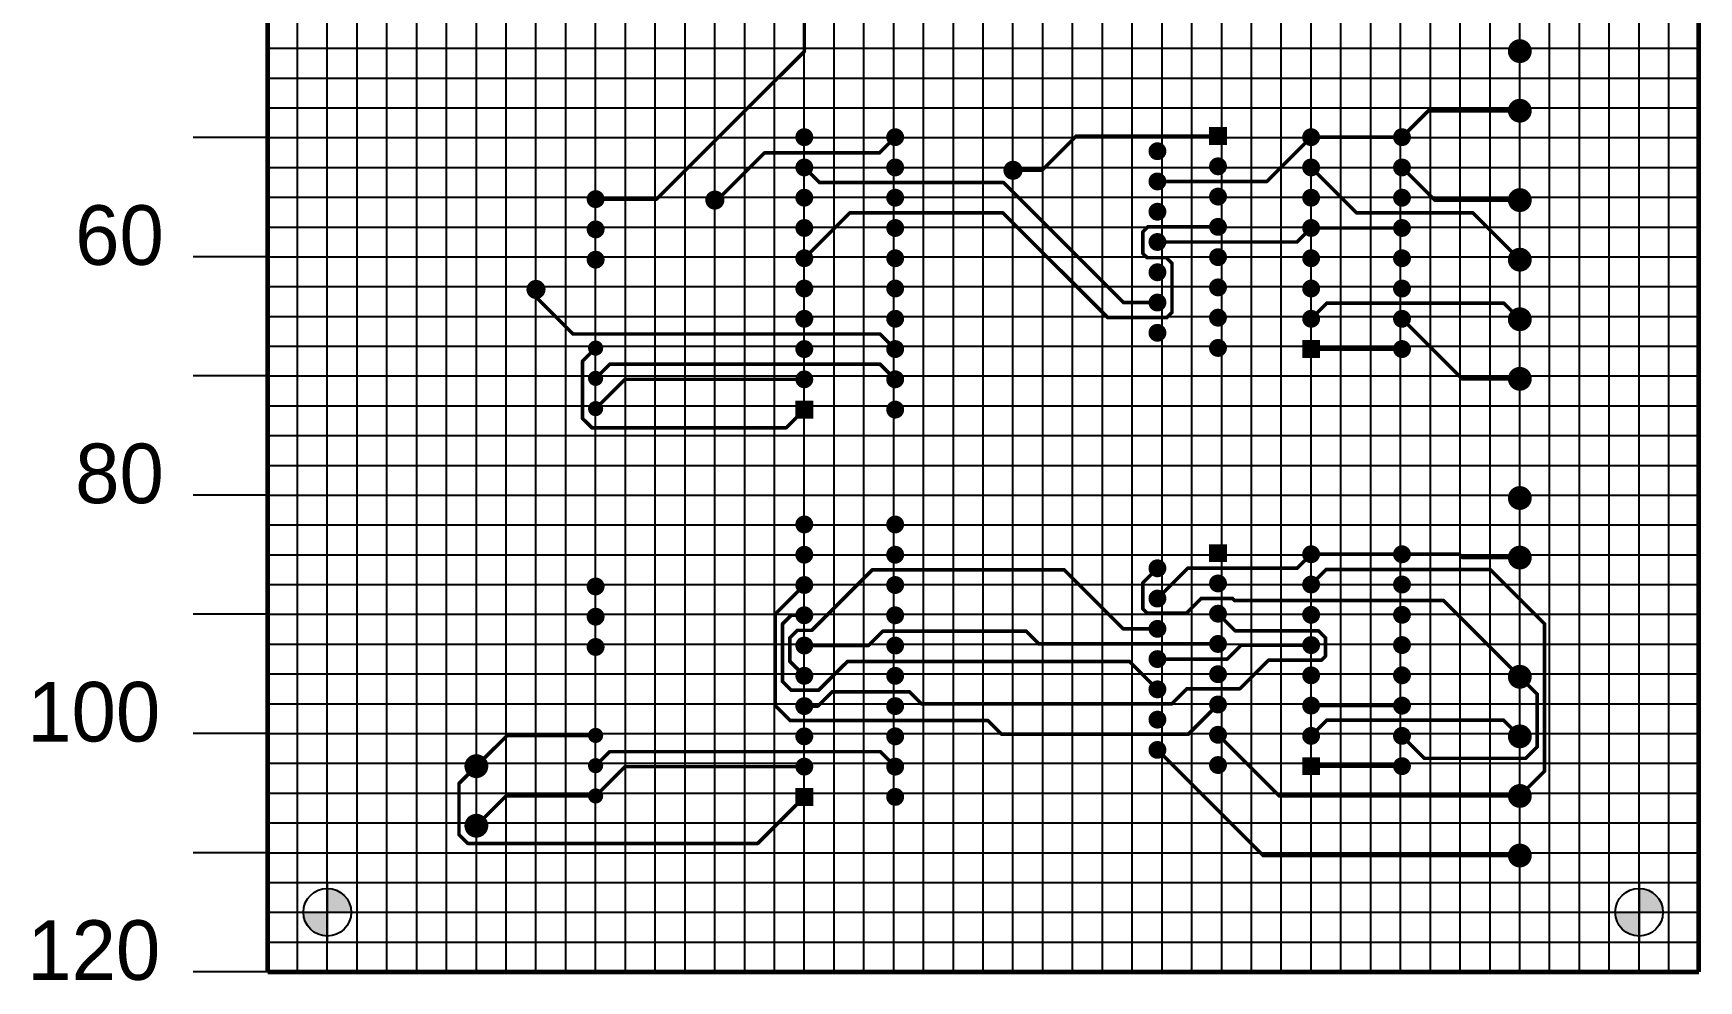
# Model space of a CAD drawing. Header units: millimetres. Extents: x -576 to 507, y -350 to 602.
# Drawn here: x -573.5 to -433.8, y 7.3 to 86.8 of the extents above; entities that cross this region are included whole.
import ezdxf

# ---------------------------------------------------------------- set-up
doc = ezdxf.new("R2010")
doc.units = ezdxf.units.MM

msp = doc.modelspace()

# ---------------------------------------------------------------- hatches: boundary and pattern name
h = msp.add_hatch(color=256)
h.dxf.hatch_style = 1
h.paths.add_polyline_path([(-548.849, 15.009), (-548.849, 13.009), (-546.849, 13.009, 0.4142136)])
h.paths.add_polyline_path([(-548.849, 13.009), (-550.849, 13.009, 0.4142136), (-548.849, 11.009)])
h = msp.add_hatch(color=256)
h.dxf.hatch_style = 1
h.paths.add_polyline_path([(-438.849, 15.009), (-438.849, 13.009), (-436.849, 13.009, 0.4142136)])
h.paths.add_polyline_path([(-438.849, 13.009), (-440.849, 13.009, 0.4142136), (-438.849, 11.009)])

# ---------------------------------------------------------------- linework, layer by layer
at = {"lineweight": 60}
for p, q in [((-553.849, 8.009), (-553.849, 128.009)), ((-433.849, 8.009), (-433.849, 128.009)), ((-553.849, 8.009), (-433.849, 8.009))]:
    msp.add_line(p, q, dxfattribs=at)
for p, q in [((-551.349, 8.009), (-551.349, 128.009)), ((-548.849, 8.009), (-548.849, 128.009)), ((-546.349, 8.009), (-546.349, 128.009)), ((-546.349, 8.009), (-546.349, 128.009)), ((-546.349, 8.009), (-546.349, 128.009)), ((-546.349, 8.009), (-546.349, 128.009)), ((-543.849, 8.009), (-543.849, 128.009)), ((-541.349, 8.009), (-541.349, 128.009)), ((-541.349, 8.009), (-541.349, 128.009)), ((-541.349, 8.009), (-541.349, 128.009)), ((-541.349, 8.009), (-541.349, 128.009)), ((-538.849, 8.009), (-538.849, 128.009)), ((-536.349, 8.009), (-536.349, 128.009)), ((-536.349, 8.009), (-536.349, 128.009)), ((-536.349, 8.009), (-536.349, 128.009)), ((-536.349, 8.009), (-536.349, 128.009)), ((-533.849, 8.009), (-533.849, 128.009)), ((-531.349, 8.009), (-531.349, 128.009)), ((-531.349, 8.009), (-531.349, 128.009)), ((-531.349, 8.009), (-531.349, 128.009)), ((-531.349, 8.009), (-531.349, 128.009)), ((-528.849, 8.009), (-528.849, 128.009)), ((-526.349, 8.009), (-526.349, 128.009)), ((-526.349, 8.009), (-526.349, 128.009)), ((-526.349, 8.009), (-526.349, 128.009)), ((-526.349, 8.009), (-526.349, 128.009)), ((-523.849, 8.009), (-523.849, 128.009)), ((-521.349, 8.009), (-521.349, 128.009)), ((-521.349, 8.009), (-521.349, 128.009)), ((-521.349, 8.009), (-521.349, 128.009)), ((-521.349, 8.009), (-521.349, 128.009)), ((-518.849, 8.009), (-518.849, 128.009)), ((-518.849, 8.009), (-518.849, 128.009)), ((-516.349, 8.009), (-516.349, 128.009)), ((-516.349, 8.009), (-516.349, 128.009)), ((-516.349, 8.009), (-516.349, 128.009)), ((-516.349, 8.009), (-516.349, 128.009)), ((-516.349, 8.009), (-516.349, 128.009)), ((-516.349, 8.009), (-516.349, 128.009)), ((-516.349, 8.009), (-516.349, 128.009)), ((-516.349, 8.009), (-516.349, 128.009)), ((-513.849, 8.009), (-513.849, 128.009)), ((-511.349, 8.009), (-511.349, 128.009)), ((-511.349, 8.009), (-511.349, 128.009)), ((-511.349, 8.009), (-511.349, 128.009)), ((-511.349, 8.009), (-511.349, 128.009)), ((-508.849, 8.009), (-508.849, 128.009)), ((-506.349, 8.009), (-506.349, 128.009)), ((-506.349, 8.009), (-506.349, 128.009)), ((-506.349, 8.009), (-506.349, 128.009)), ((-506.349, 8.009), (-506.349, 128.009)), ((-503.849, 8.009), (-503.849, 128.009)), ((-501.349, 8.009), (-501.349, 128.009)), ((-501.349, 8.009), (-501.349, 128.009)), ((-501.349, 8.009), (-501.349, 128.009)), ((-501.349, 8.009), (-501.349, 128.009)), ((-498.849, 8.009), (-498.849, 128.009)), ((-496.349, 8.009), (-496.349, 128.009)), ((-496.349, 8.009), (-496.349, 128.009)), ((-496.349, 8.009), (-496.349, 128.009)), ((-496.349, 8.009), (-496.349, 128.009)), ((-493.849, 8.009), (-493.849, 128.009)), ((-493.849, 8.009), (-493.849, 128.009)), ((-491.349, 8.009), (-491.349, 128.009)), ((-491.349, 8.009), (-491.349, 128.009)), ((-491.349, 8.009), (-491.349, 128.009)), ((-491.349, 8.009), (-491.349, 128.009)), ((-491.349, 8.009), (-491.349, 128.009)), ((-491.349, 8.009), (-491.349, 128.009)), ((-491.349, 8.009), (-491.349, 128.009)), ((-491.349, 8.009), (-491.349, 128.009)), ((-488.849, 8.009), (-488.849, 128.009)), ((-486.349, 8.009), (-486.349, 128.009)), ((-486.349, 8.009), (-486.349, 128.009)), ((-486.349, 8.009), (-486.349, 128.009)), ((-486.349, 8.009), (-486.349, 128.009)), ((-483.849, 8.009), (-483.849, 128.009)), ((-481.349, 8.009), (-481.349, 128.009)), ((-481.349, 8.009), (-481.349, 128.009)), ((-481.349, 8.009), (-481.349, 128.009)), ((-481.349, 8.009), (-481.349, 128.009)), ((-478.849, 8.009), (-478.849, 128.009)), ((-476.349, 8.009), (-476.349, 128.009)), ((-476.349, 8.009), (-476.349, 128.009)), ((-476.349, 8.009), (-476.349, 128.009)), ((-476.349, 8.009), (-476.349, 128.009)), ((-473.849, 8.009), (-473.849, 128.009)), ((-471.349, 8.009), (-471.349, 128.009)), ((-471.349, 8.009), (-471.349, 128.009)), ((-471.349, 8.009), (-471.349, 128.009)), ((-471.349, 8.009), (-471.349, 128.009)), ((-468.849, 8.009), (-468.849, 128.009)), ((-468.849, 8.009), (-468.849, 128.009)), ((-466.349, 8.009), (-466.349, 128.009)), ((-466.349, 8.009), (-466.349, 128.009)), ((-466.349, 8.009), (-466.349, 128.009)), ((-466.349, 8.009), (-466.349, 128.009)), ((-466.349, 8.009), (-466.349, 128.009)), ((-466.349, 8.009), (-466.349, 128.009)), ((-466.349, 8.009), (-466.349, 128.009)), ((-466.349, 8.009), (-466.349, 128.009)), ((-463.849, 8.009), (-463.849, 128.009)), ((-461.349, 8.009), (-461.349, 128.009)), ((-461.349, 8.009), (-461.349, 128.009)), ((-461.349, 8.009), (-461.349, 128.009)), ((-461.349, 8.009), (-461.349, 128.009)), ((-458.849, 8.009), (-458.849, 128.009)), ((-456.349, 8.009), (-456.349, 128.009)), ((-456.349, 8.009), (-456.349, 128.009)), ((-456.349, 8.009), (-456.349, 128.009)), ((-456.349, 8.009), (-456.349, 128.009)), ((-453.849, 8.009), (-453.849, 128.009)), ((-451.349, 8.009), (-451.349, 128.009)), ((-451.349, 8.009), (-451.349, 128.009)), ((-451.349, 8.009), (-451.349, 128.009)), ((-451.349, 8.009), (-451.349, 128.009)), ((-448.849, 8.009), (-448.849, 128.009)), ((-446.349, 8.009), (-446.349, 128.009)), ((-446.349, 8.009), (-446.349, 128.009)), ((-446.349, 8.009), (-446.349, 128.009)), ((-446.349, 8.009), (-446.349, 128.009)), ((-443.849, 8.009), (-443.849, 128.009)), ((-443.849, 8.009), (-443.849, 128.009)), ((-441.349, 8.009), (-441.349, 128.009)), ((-441.349, 8.009), (-441.349, 128.009)), ((-441.349, 8.009), (-441.349, 128.009)), ((-441.349, 8.009), (-441.349, 128.009)), ((-441.349, 8.009), (-441.349, 128.009)), ((-441.349, 8.009), (-441.349, 128.009)), ((-441.349, 8.009), (-441.349, 128.009)), ((-441.349, 8.009), (-441.349, 128.009)), ((-438.849, 8.009), (-438.849, 128.009)), ((-436.349, 8.009), (-436.349, 128.009)), ((-436.349, 8.009), (-436.349, 128.009)), ((-436.349, 8.009), (-436.349, 128.009)), ((-436.349, 8.009), (-436.349, 128.009)), ((-553.849, 85.509), (-433.849, 85.509)), ((-553.849, 83.009), (-433.849, 83.009)), ((-553.849, 80.509), (-433.849, 80.509)), ((-553.849, 78.009), (-560.099, 78.009)), ((-553.849, 78.009), (-433.849, 78.009)), ((-548.849, 78.009), (-433.849, 78.009)), ((-553.849, 75.509), (-433.849, 75.509)), ((-553.849, 73.009), (-433.849, 73.009)), ((-553.849, 70.509), (-433.849, 70.509)), ((-553.849, 68.009), (-560.099, 68.009)), ((-553.849, 68.009), (-433.849, 68.009)), ((-553.849, 65.509), (-433.849, 65.509)), ((-553.849, 63.009), (-433.849, 63.009)), ((-548.849, 63.009), (-433.849, 63.009)), ((-553.849, 60.509), (-433.849, 60.509)), ((-553.849, 58.009), (-560.099, 58.009)), ((-553.849, 58.009), (-433.849, 58.009)), ((-553.849, 55.509), (-433.849, 55.509)), ((-553.849, 53.009), (-433.849, 53.009)), ((-553.849, 50.509), (-433.849, 50.509)), ((-553.849, 48.009), (-560.099, 48.009)), ((-553.849, 48.009), (-433.849, 48.009)), ((-548.849, 48.009), (-433.849, 48.009)), ((-553.849, 45.509), (-433.849, 45.509)), ((-553.849, 43.009), (-433.849, 43.009)), ((-553.849, 40.509), (-433.849, 40.509)), ((-553.849, 38.009), (-560.099, 38.009)), ((-553.849, 38.009), (-433.849, 38.009)), ((-553.849, 35.509), (-433.849, 35.509)), ((-553.849, 33.009), (-433.849, 33.009)), ((-548.849, 33.009), (-433.849, 33.009)), ((-553.849, 30.509), (-433.849, 30.509)), ((-553.849, 28.009), (-560.099, 28.009)), ((-553.849, 28.009), (-433.849, 28.009)), ((-553.849, 25.509), (-433.849, 25.509)), ((-553.849, 23.009), (-433.849, 23.009)), ((-553.849, 20.509), (-433.849, 20.509)), ((-553.849, 18.009), (-560.099, 18.009)), ((-553.849, 18.009), (-433.849, 18.009)), ((-548.849, 18.009), (-546.849, 18.009)), ((-553.849, 15.509), (-433.849, 15.509)), ((-548.849, 15.509), (-548.849, 10.509)), ((-548.849, 15.509), (-548.849, 10.509)), ((-438.849, 15.509), (-438.849, 10.509)), ((-438.849, 15.509), (-438.849, 10.509)), ((-543.849, 13.009), (-543.849, 15.009)), ((-553.849, 13.009), (-433.849, 13.009)), ((-551.349, 13.009), (-546.349, 13.009)), ((-441.349, 13.009), (-436.349, 13.009)), ((-553.849, 10.509), (-433.849, 10.509)), ((-553.849, 8.009), (-560.099, 8.009))]:
    msp.add_line(p, q)
at = {"const_width": 0.3}
for points in [[(-508.849, 90.189), (-508.849, 85.237)], [(-521.237, 72.849), (-508.849, 85.237)], [(-458.729, 78.049), (-456.509, 80.269)], [(-456.509, 80.269), (-448.849, 80.269)], [(-488.921, 75.269), (-486.047, 78.143)], [(-474.157, 78.143), (-486.047, 78.143)], [(-516.16, 72.769), (-512.205, 76.725)], [(-512.205, 76.725), (-502.553, 76.725)], [(-502.553, 76.725), (-501.229, 78.049)], [(-470.065, 74.333), (-466.349, 78.049)], [(-466.349, 78.049), (-458.729, 78.049)], [(-508.849, 75.509), (-507.576, 74.236)], [(-491.349, 75.269), (-488.921, 75.269)], [(-466.349, 75.509), (-462.536, 71.696)], [(-458.729, 75.509), (-455.989, 72.769)], [(-507.576, 74.236), (-492.143, 74.236)], [(-492.143, 74.236), (-482.081, 64.173)], [(-479.237, 74.333), (-470.065, 74.333)], [(-526.349, 72.849), (-521.237, 72.849)], [(-516.349, 72.769), (-516.16, 72.769)], [(-455.989, 72.769), (-448.849, 72.769)], [(-508.849, 67.889), (-505.042, 71.696)], [(-505.042, 71.696), (-492.189, 71.696)], [(-492.189, 71.696), (-483.401, 62.908)], [(-462.536, 71.696), (-452.776, 71.696)], [(-452.776, 71.696), (-448.849, 67.769)], [(-480.455, 70.121), (-480.052, 70.523)], [(-480.455, 70.121), (-480.455, 68.292)], [(-480.052, 70.523), (-474.157, 70.523)], [(-467.525, 69.253), (-466.349, 70.429)], [(-466.349, 70.429), (-458.729, 70.429)], [(-480.455, 68.292), (-480.099, 67.937)], [(-479.237, 69.253), (-467.525, 69.253)], [(-480.099, 67.937), (-478.486, 67.937)], [(-478.486, 67.937), (-478.016, 67.467)], [(-478.016, 67.467), (-478.016, 63.339)], [(-531.349, 65.269), (-531.349, 64.628)], [(-531.349, 64.628), (-528.257, 61.536)], [(-482.081, 64.173), (-479.237, 64.173)], [(-466.349, 62.809), (-465.032, 64.127)], [(-465.032, 64.127), (-450.206, 64.127)], [(-450.206, 64.127), (-448.849, 62.769)], [(-483.401, 62.908), (-478.448, 62.908)], [(-478.448, 62.908), (-478.016, 63.339)], [(-458.729, 62.809), (-453.689, 57.769)], [(-528.257, 61.536), (-502.496, 61.536)], [(-502.496, 61.536), (-501.229, 60.269)], [(-527.445, 59.254), (-526.349, 60.349)], [(-466.349, 60.269), (-458.729, 60.269)], [(-527.445, 59.254), (-527.445, 54.449)], [(-526.349, 57.809), (-525.162, 58.996)], [(-525.162, 58.996), (-502.496, 58.996)], [(-502.496, 58.996), (-501.229, 57.729)], [(-526.349, 55.269), (-523.889, 57.729)], [(-523.889, 57.729), (-508.849, 57.729)], [(-453.689, 57.769), (-448.849, 57.769)], [(-527.445, 54.449), (-526.657, 53.662)], [(-510.376, 53.662), (-508.849, 55.189)], [(-526.657, 53.662), (-510.376, 53.662)], [(-508.217, 36.669), (-503.137, 41.749)], [(-503.137, 41.749), (-487.059, 41.749)], [(-487.059, 41.749), (-482.103, 36.793)], [(-480.455, 40.656), (-479.237, 41.873)], [(-479.237, 39.333), (-476.694, 41.876)], [(-476.694, 41.876), (-467.522, 41.876)], [(-467.522, 41.876), (-466.349, 43.049)], [(-466.349, 43.049), (-458.729, 43.049)], [(-466.349, 40.509), (-465.084, 41.775)], [(-465.084, 41.775), (-451.346, 41.775)], [(-458.729, 43.049), (-453.937, 43.049)], [(-453.937, 43.049), (-453.657, 42.769)], [(-453.657, 42.769), (-448.849, 42.769)], [(-451.346, 41.775), (-446.774, 37.203)], [(-511.29, 38.028), (-508.849, 40.469)], [(-480.455, 40.656), (-480.455, 38.473)], [(-476.797, 38.117), (-475.578, 39.336)], [(-475.578, 39.336), (-472.936, 39.336)], [(-472.936, 39.336), (-472.769, 39.169)], [(-472.769, 39.169), (-455.249, 39.169)], [(-455.249, 39.169), (-448.849, 32.769)], [(-511.29, 38.028), (-511.29, 30.345)], [(-510.681, 37.193), (-509.944, 37.929)], [(-509.944, 37.929), (-508.849, 37.929)], [(-480.455, 38.473), (-480.099, 38.117)], [(-480.099, 38.117), (-476.797, 38.117)], [(-474.157, 38.063), (-472.723, 36.629)], [(-510.681, 37.193), (-510.681, 32.377)], [(-510.071, 36.034), (-509.436, 36.669)], [(-509.436, 36.669), (-508.217, 36.669)], [(-503.477, 35.389), (-502.273, 36.593)], [(-502.273, 36.593), (-490.234, 36.593)], [(-490.234, 36.593), (-489.164, 35.523)], [(-482.103, 36.793), (-479.237, 36.793)], [(-472.723, 36.629), (-465.733, 36.629)], [(-465.733, 36.629), (-465.138, 36.034)], [(-446.774, 37.203), (-446.774, 24.844)], [(-510.071, 36.034), (-510.071, 34.071)], [(-508.849, 35.389), (-503.477, 35.389)], [(-489.164, 35.523), (-474.157, 35.523)], [(-473.393, 34.253), (-472.217, 35.429)], [(-472.217, 35.429), (-466.349, 35.429)], [(-465.138, 36.034), (-465.138, 34.51)], [(-510.071, 34.071), (-508.849, 32.849)], [(-507.649, 31.64), (-505.236, 34.053)], [(-505.236, 34.053), (-481.577, 34.053)], [(-481.577, 34.053), (-479.237, 31.713)], [(-479.237, 34.253), (-473.393, 34.253)], [(-472.327, 31.767), (-469.939, 34.155)], [(-469.939, 34.155), (-465.494, 34.155)], [(-465.494, 34.155), (-465.138, 34.51)], [(-510.681, 32.377), (-509.944, 31.64)], [(-448.849, 32.769), (-447.384, 31.304)], [(-509.944, 31.64), (-507.649, 31.64)], [(-507.719, 30.309), (-506.515, 31.513)], [(-506.515, 31.513), (-500.038, 31.513)], [(-500.038, 31.513), (-499.022, 30.497)], [(-478.042, 30.497), (-476.772, 31.767)], [(-476.772, 31.767), (-472.327, 31.767)], [(-447.384, 31.304), (-447.384, 26.89)], [(-511.29, 30.345), (-510.046, 29.1)], [(-508.849, 30.309), (-507.719, 30.309)], [(-499.022, 30.497), (-478.042, 30.497)], [(-476.643, 27.957), (-474.157, 30.443)], [(-466.349, 30.349), (-458.729, 30.349)], [(-536.349, 25.269), (-533.769, 27.849)], [(-533.769, 27.849), (-526.349, 27.849)], [(-510.046, 29.1), (-493.459, 29.1)], [(-493.459, 29.1), (-492.316, 27.957)], [(-492.316, 27.957), (-476.643, 27.957)], [(-474.157, 27.903), (-469.023, 22.769)], [(-466.349, 27.809), (-465.033, 29.126)], [(-465.033, 29.126), (-450.205, 29.126)], [(-458.729, 27.809), (-456.845, 25.925)], [(-450.205, 29.126), (-448.849, 27.769)], [(-526.349, 25.309), (-525.174, 26.484)], [(-525.174, 26.484), (-502.484, 26.484)], [(-502.484, 26.484), (-501.229, 25.229)], [(-479.237, 26.633), (-470.373, 17.769)], [(-448.349, 25.925), (-447.384, 26.89)], [(-537.808, 23.811), (-536.349, 25.269)], [(-526.349, 22.769), (-523.889, 25.229)], [(-523.889, 25.229), (-508.849, 25.229)], [(-466.349, 25.269), (-458.729, 25.269)], [(-456.845, 25.925), (-448.349, 25.925)], [(-537.808, 23.811), (-537.808, 19.524)], [(-448.849, 22.769), (-446.774, 24.844)], [(-536.349, 20.269), (-533.849, 22.769)], [(-533.849, 22.769), (-526.349, 22.769)], [(-512.751, 18.788), (-508.849, 22.689)], [(-469.023, 22.769), (-448.849, 22.769)], [(-537.808, 19.524), (-537.071, 18.788)], [(-537.071, 18.788), (-512.751, 18.788)], [(-470.373, 17.769), (-448.849, 17.769)]]:
    msp.add_lwpolyline(points, dxfattribs=at)
for points, const_width in [([(-508.924, 85.237, -1), (-508.774, 85.237, -1)], 0.15), ([(-508.924, 85.237, -1), (-508.774, 85.237, -1)], 0.15), ([(-449.349, 85.269, -1), (-448.349, 85.269, -1)], 1), ([(-449.349, 80.269, -1), (-448.349, 80.269, -1)], 1), ([(-456.584, 80.269, -1), (-456.434, 80.269, -1)], 0.15), ([(-456.584, 80.269, -1), (-456.434, 80.269, -1)], 0.15), ([(-448.924, 80.269, -1), (-448.774, 80.269, -1)], 0.15), ([(-509.224, 78.049, -1), (-508.474, 78.049, -1)], 0.75), ([(-501.604, 78.049, -1), (-500.854, 78.049, -1)], 0.75), ([(-486.122, 78.143, -1), (-485.972, 78.143, -1)], 0.15), ([(-486.122, 78.143, -1), (-485.972, 78.143, -1)], 0.15), ([(-474.232, 78.143, -1), (-474.082, 78.143, -1)], 0.15), ([(-466.724, 78.049, -1), (-465.974, 78.049, -1)], 0.75), ([(-459.104, 78.049, -1), (-458.354, 78.049, -1)], 0.75), ([(-512.28, 76.725, -1), (-512.13, 76.725, -1)], 0.15), ([(-512.28, 76.725, -1), (-512.13, 76.725, -1)], 0.15), ([(-502.628, 76.725, -1), (-502.478, 76.725, -1)], 0.15), ([(-502.628, 76.725, -1), (-502.478, 76.725, -1)], 0.15), ([(-501.304, 78.049, -1), (-501.154, 78.049, -1)], 0.15), ([(-479.612, 76.873, -1), (-478.862, 76.873, -1)], 0.75), ([(-466.424, 78.049, -1), (-466.274, 78.049, -1)], 0.15), ([(-466.424, 78.049, -1), (-466.274, 78.049, -1)], 0.15), ([(-458.804, 78.049, -1), (-458.654, 78.049, -1)], 0.15), ([(-458.804, 78.049, -1), (-458.654, 78.049, -1)], 0.15), ([(-509.224, 75.509, -1), (-508.474, 75.509, -1)], 0.75), ([(-508.924, 75.509, -1), (-508.774, 75.509, -1)], 0.15), ([(-501.604, 75.509, -1), (-500.854, 75.509, -1)], 0.75), ([(-491.749, 75.269, -1), (-490.949, 75.269, -1)], 0.8), ([(-491.424, 75.269, -1), (-491.274, 75.269, -1)], 0.15), ([(-488.996, 75.269, -1), (-488.846, 75.269, -1)], 0.15), ([(-488.996, 75.269, -1), (-488.846, 75.269, -1)], 0.15), ([(-474.532, 75.603, -1), (-473.782, 75.603, -1)], 0.75), ([(-466.724, 75.509, -1), (-465.974, 75.509, -1)], 0.75), ([(-466.424, 75.509, -1), (-466.274, 75.509, -1)], 0.15), ([(-459.104, 75.509, -1), (-458.354, 75.509, -1)], 0.75), ([(-458.804, 75.509, -1), (-458.654, 75.509, -1)], 0.15), ([(-507.651, 74.236, -1), (-507.501, 74.236, -1)], 0.15), ([(-507.651, 74.236, -1), (-507.501, 74.236, -1)], 0.15), ([(-492.218, 74.236, -1), (-492.068, 74.236, -1)], 0.15), ([(-492.218, 74.236, -1), (-492.068, 74.236, -1)], 0.15), ([(-479.612, 74.333, -1), (-478.862, 74.333, -1)], 0.75), ([(-479.312, 74.333, -1), (-479.162, 74.333, -1)], 0.15), ([(-470.14, 74.333, -1), (-469.99, 74.333, -1)], 0.15), ([(-470.14, 74.333, -1), (-469.99, 74.333, -1)], 0.15), ([(-526.724, 72.849, -1), (-525.974, 72.849, -1)], 0.75), ([(-526.424, 72.849, -1), (-526.274, 72.849, -1)], 0.15), ([(-521.312, 72.849, -1), (-521.162, 72.849, -1)], 0.15), ([(-521.312, 72.849, -1), (-521.162, 72.849, -1)], 0.15), ([(-516.749, 72.769, -1), (-515.949, 72.769, -1)], 0.8), ([(-516.424, 72.769, -1), (-516.274, 72.769, -1)], 0.15), ([(-516.235, 72.769, -1), (-516.085, 72.769, -1)], 0.15), ([(-516.235, 72.769, -1), (-516.085, 72.769, -1)], 0.15), ([(-509.224, 72.969, -1), (-508.474, 72.969, -1)], 0.75), ([(-501.604, 72.969, -1), (-500.854, 72.969, -1)], 0.75), ([(-474.532, 73.063, -1), (-473.782, 73.063, -1)], 0.75), ([(-466.724, 72.969, -1), (-465.974, 72.969, -1)], 0.75), ([(-459.104, 72.969, -1), (-458.354, 72.969, -1)], 0.75), ([(-456.064, 72.769, -1), (-455.914, 72.769, -1)], 0.15), ([(-456.064, 72.769, -1), (-455.914, 72.769, -1)], 0.15), ([(-449.349, 72.769, -1), (-448.349, 72.769, -1)], 1), ([(-448.924, 72.769, -1), (-448.774, 72.769, -1)], 0.15), ([(-505.117, 71.696, -1), (-504.967, 71.696, -1)], 0.15), ([(-505.117, 71.696, -1), (-504.967, 71.696, -1)], 0.15), ([(-492.264, 71.696, -1), (-492.114, 71.696, -1)], 0.15), ([(-492.264, 71.696, -1), (-492.114, 71.696, -1)], 0.15), ([(-479.612, 71.793, -1), (-478.862, 71.793, -1)], 0.75), ([(-474.532, 70.523, -1), (-473.782, 70.523, -1)], 0.75), ([(-462.611, 71.696, -1), (-462.461, 71.696, -1)], 0.15), ([(-462.611, 71.696, -1), (-462.461, 71.696, -1)], 0.15), ([(-452.851, 71.696, -1), (-452.701, 71.696, -1)], 0.15), ([(-452.851, 71.696, -1), (-452.701, 71.696, -1)], 0.15), ([(-526.724, 70.309, -1), (-525.974, 70.309, -1)], 0.75), ([(-509.224, 70.429, -1), (-508.474, 70.429, -1)], 0.75), ([(-501.604, 70.429, -1), (-500.854, 70.429, -1)], 0.75), ([(-480.53, 70.121, -1), (-480.38, 70.121, -1)], 0.15), ([(-480.53, 70.121, -1), (-480.38, 70.121, -1)], 0.15), ([(-480.127, 70.523, -1), (-479.977, 70.523, -1)], 0.15), ([(-480.127, 70.523, -1), (-479.977, 70.523, -1)], 0.15), ([(-479.612, 69.253, -1), (-478.862, 69.253, -1)], 0.75), ([(-474.232, 70.523, -1), (-474.082, 70.523, -1)], 0.15), ([(-466.724, 70.429, -1), (-465.974, 70.429, -1)], 0.75), ([(-466.424, 70.429, -1), (-466.274, 70.429, -1)], 0.15), ([(-466.424, 70.429, -1), (-466.274, 70.429, -1)], 0.15), ([(-459.104, 70.429, -1), (-458.354, 70.429, -1)], 0.75), ([(-458.804, 70.429, -1), (-458.654, 70.429, -1)], 0.15), ([(-526.724, 67.769, -1), (-525.974, 67.769, -1)], 0.75), ([(-509.224, 67.889, -1), (-508.474, 67.889, -1)], 0.75), ([(-501.604, 67.889, -1), (-500.854, 67.889, -1)], 0.75), ([(-480.53, 68.292, -1), (-480.38, 68.292, -1)], 0.15), ([(-480.53, 68.292, -1), (-480.38, 68.292, -1)], 0.15), ([(-479.312, 69.253, -1), (-479.162, 69.253, -1)], 0.15), ([(-474.532, 67.983, -1), (-473.782, 67.983, -1)], 0.75), ([(-467.6, 69.253, -1), (-467.45, 69.253, -1)], 0.15), ([(-467.6, 69.253, -1), (-467.45, 69.253, -1)], 0.15), ([(-466.724, 67.889, -1), (-465.974, 67.889, -1)], 0.75), ([(-459.104, 67.889, -1), (-458.354, 67.889, -1)], 0.75), ([(-449.349, 67.769, -1), (-448.349, 67.769, -1)], 1), ([(-508.924, 67.889, -1), (-508.774, 67.889, -1)], 0.15), ([(-480.174, 67.937, -1), (-480.024, 67.937, -1)], 0.15), ([(-480.174, 67.937, -1), (-480.024, 67.937, -1)], 0.15), ([(-479.612, 66.713, -1), (-478.862, 66.713, -1)], 0.75), ([(-478.561, 67.937, -1), (-478.411, 67.937, -1)], 0.15), ([(-478.561, 67.937, -1), (-478.411, 67.937, -1)], 0.15), ([(-478.091, 67.467, -1), (-477.941, 67.467, -1)], 0.15), ([(-478.091, 67.467, -1), (-477.941, 67.467, -1)], 0.15), ([(-448.924, 67.769, -1), (-448.774, 67.769, -1)], 0.15), ([(-531.749, 65.269, -1), (-530.949, 65.269, -1)], 0.8), ([(-509.224, 65.349, -1), (-508.474, 65.349, -1)], 0.75), ([(-501.604, 65.349, -1), (-500.854, 65.349, -1)], 0.75), ([(-474.532, 65.443, -1), (-473.782, 65.443, -1)], 0.75), ([(-466.724, 65.349, -1), (-465.974, 65.349, -1)], 0.75), ([(-459.104, 65.349, -1), (-458.354, 65.349, -1)], 0.75), ([(-531.424, 65.269, -1), (-531.274, 65.269, -1)], 0.15), ([(-531.424, 64.628, -1), (-531.274, 64.628, -1)], 0.15), ([(-531.424, 64.628, -1), (-531.274, 64.628, -1)], 0.15), ([(-482.156, 64.173, -1), (-482.006, 64.173, -1)], 0.15), ([(-482.156, 64.173, -1), (-482.006, 64.173, -1)], 0.15), ([(-479.612, 64.173, -1), (-478.862, 64.173, -1)], 0.75), ([(-479.312, 64.173, -1), (-479.162, 64.173, -1)], 0.15), ([(-465.107, 64.127, -1), (-464.957, 64.127, -1)], 0.15), ([(-465.107, 64.127, -1), (-464.957, 64.127, -1)], 0.15), ([(-450.281, 64.127, -1), (-450.131, 64.127, -1)], 0.15), ([(-450.281, 64.127, -1), (-450.131, 64.127, -1)], 0.15), ([(-509.224, 62.809, -1), (-508.474, 62.809, -1)], 0.75), ([(-501.604, 62.809, -1), (-500.854, 62.809, -1)], 0.75), ([(-483.476, 62.908, -1), (-483.326, 62.908, -1)], 0.15), ([(-483.476, 62.908, -1), (-483.326, 62.908, -1)], 0.15), ([(-478.523, 62.908, -1), (-478.373, 62.908, -1)], 0.15), ([(-478.523, 62.908, -1), (-478.373, 62.908, -1)], 0.15), ([(-478.091, 63.339, -1), (-477.941, 63.339, -1)], 0.15), ([(-478.091, 63.339, -1), (-477.941, 63.339, -1)], 0.15), ([(-474.532, 62.903, -1), (-473.782, 62.903, -1)], 0.75), ([(-466.724, 62.809, -1), (-465.974, 62.809, -1)], 0.75), ([(-466.424, 62.809, -1), (-466.274, 62.809, -1)], 0.15), ([(-459.104, 62.809, -1), (-458.354, 62.809, -1)], 0.75), ([(-458.804, 62.809, -1), (-458.654, 62.809, -1)], 0.15), ([(-449.349, 62.769, -1), (-448.349, 62.769, -1)], 1), ([(-448.924, 62.769, -1), (-448.774, 62.769, -1)], 0.15), ([(-528.332, 61.536, -1), (-528.182, 61.536, -1)], 0.15), ([(-528.332, 61.536, -1), (-528.182, 61.536, -1)], 0.15), ([(-502.571, 61.536, -1), (-502.421, 61.536, -1)], 0.15), ([(-502.571, 61.536, -1), (-502.421, 61.536, -1)], 0.15), ([(-479.612, 61.633, -1), (-478.862, 61.633, -1)], 0.75), ([(-526.667, 60.349, -1), (-526.032, 60.349, -1)], 0.635), ([(-526.424, 60.349, -1), (-526.274, 60.349, -1)], 0.15), ([(-509.224, 60.269, -1), (-508.474, 60.269, -1)], 0.75), ([(-501.604, 60.269, -1), (-500.854, 60.269, -1)], 0.75), ([(-501.304, 60.269, -1), (-501.154, 60.269, -1)], 0.15), ([(-474.532, 60.363, -1), (-473.782, 60.363, -1)], 0.75), ([(-466.424, 60.269, -1), (-466.274, 60.269, -1)], 0.15), ([(-459.104, 60.269, -1), (-458.354, 60.269, -1)], 0.75), ([(-458.804, 60.269, -1), (-458.654, 60.269, -1)], 0.15), ([(-527.52, 59.254, -1), (-527.37, 59.254, -1)], 0.15), ([(-527.52, 59.254, -1), (-527.37, 59.254, -1)], 0.15), ([(-525.237, 58.996, -1), (-525.087, 58.996, -1)], 0.15), ([(-525.237, 58.996, -1), (-525.087, 58.996, -1)], 0.15), ([(-502.571, 58.996, -1), (-502.421, 58.996, -1)], 0.15), ([(-502.571, 58.996, -1), (-502.421, 58.996, -1)], 0.15), ([(-449.349, 57.769, -1), (-448.349, 57.769, -1)], 1), ([(-526.667, 57.809, -1), (-526.032, 57.809, -1)], 0.635), ([(-526.424, 57.809, -1), (-526.274, 57.809, -1)], 0.15), ([(-523.964, 57.729, -1), (-523.814, 57.729, -1)], 0.15), ([(-523.964, 57.729, -1), (-523.814, 57.729, -1)], 0.15), ([(-509.224, 57.729, -1), (-508.474, 57.729, -1)], 0.75), ([(-508.924, 57.729, -1), (-508.774, 57.729, -1)], 0.15), ([(-501.604, 57.729, -1), (-500.854, 57.729, -1)], 0.75), ([(-501.304, 57.729, -1), (-501.154, 57.729, -1)], 0.15), ([(-453.764, 57.769, -1), (-453.614, 57.769, -1)], 0.15), ([(-453.764, 57.769, -1), (-453.614, 57.769, -1)], 0.15), ([(-448.924, 57.769, -1), (-448.774, 57.769, -1)], 0.15), ([(-526.667, 55.269, -1), (-526.032, 55.269, -1)], 0.635), ([(-501.604, 55.189, -1), (-500.854, 55.189, -1)], 0.75), ([(-527.52, 54.449, -1), (-527.37, 54.449, -1)], 0.15), ([(-527.52, 54.449, -1), (-527.37, 54.449, -1)], 0.15), ([(-526.424, 55.269, -1), (-526.274, 55.269, -1)], 0.15), ([(-508.924, 55.189, -1), (-508.774, 55.189, -1)], 0.15), ([(-526.732, 53.662, -1), (-526.582, 53.662, -1)], 0.15), ([(-526.732, 53.662, -1), (-526.582, 53.662, -1)], 0.15), ([(-510.451, 53.662, -1), (-510.301, 53.662, -1)], 0.15), ([(-510.451, 53.662, -1), (-510.301, 53.662, -1)], 0.15), ([(-449.349, 47.769, -1), (-448.349, 47.769, -1)], 1), ([(-509.224, 45.549, -1), (-508.474, 45.549, -1)], 0.75), ([(-501.604, 45.549, -1), (-500.854, 45.549, -1)], 0.75), ([(-509.224, 43.009, -1), (-508.474, 43.009, -1)], 0.75), ([(-501.604, 43.009, -1), (-500.854, 43.009, -1)], 0.75), ([(-466.724, 43.049, -1), (-465.974, 43.049, -1)], 0.75), ([(-459.104, 43.049, -1), (-458.354, 43.049, -1)], 0.75), ([(-449.349, 42.769, -1), (-448.349, 42.769, -1)], 1), ([(-503.212, 41.749, -1), (-503.062, 41.749, -1)], 0.15), ([(-503.212, 41.749, -1), (-503.062, 41.749, -1)], 0.15), ([(-487.134, 41.749, -1), (-486.984, 41.749, -1)], 0.15), ([(-487.134, 41.749, -1), (-486.984, 41.749, -1)], 0.15), ([(-479.612, 41.873, -1), (-478.862, 41.873, -1)], 0.75), ([(-479.312, 41.873, -1), (-479.162, 41.873, -1)], 0.15), ([(-476.769, 41.876, -1), (-476.619, 41.876, -1)], 0.15), ([(-476.769, 41.876, -1), (-476.619, 41.876, -1)], 0.15), ([(-467.597, 41.876, -1), (-467.447, 41.876, -1)], 0.15), ([(-467.597, 41.876, -1), (-467.447, 41.876, -1)], 0.15), ([(-466.424, 43.049, -1), (-466.274, 43.049, -1)], 0.15), ([(-466.424, 43.049, -1), (-466.274, 43.049, -1)], 0.15), ([(-465.159, 41.775, -1), (-465.009, 41.775, -1)], 0.15), ([(-465.159, 41.775, -1), (-465.009, 41.775, -1)], 0.15), ([(-458.804, 43.049, -1), (-458.654, 43.049, -1)], 0.15), ([(-458.804, 43.049, -1), (-458.654, 43.049, -1)], 0.15), ([(-454.012, 43.049, -1), (-453.862, 43.049, -1)], 0.15), ([(-454.012, 43.049, -1), (-453.862, 43.049, -1)], 0.15), ([(-453.732, 42.769, -1), (-453.582, 42.769, -1)], 0.15), ([(-453.732, 42.769, -1), (-453.582, 42.769, -1)], 0.15), ([(-451.421, 41.775, -1), (-451.271, 41.775, -1)], 0.15), ([(-451.421, 41.775, -1), (-451.271, 41.775, -1)], 0.15), ([(-448.924, 42.769, -1), (-448.774, 42.769, -1)], 0.15), ([(-526.724, 40.349, -1), (-525.974, 40.349, -1)], 0.75), ([(-509.224, 40.469, -1), (-508.474, 40.469, -1)], 0.75), ([(-508.924, 40.469, -1), (-508.774, 40.469, -1)], 0.15), ([(-501.604, 40.469, -1), (-500.854, 40.469, -1)], 0.75), ([(-480.53, 40.656, -1), (-480.38, 40.656, -1)], 0.15), ([(-480.53, 40.656, -1), (-480.38, 40.656, -1)], 0.15), ([(-474.532, 40.603, -1), (-473.782, 40.603, -1)], 0.75), ([(-466.724, 40.509, -1), (-465.974, 40.509, -1)], 0.75), ([(-466.424, 40.509, -1), (-466.274, 40.509, -1)], 0.15), ([(-459.104, 40.509, -1), (-458.354, 40.509, -1)], 0.75), ([(-479.612, 39.333, -1), (-478.862, 39.333, -1)], 0.75), ([(-479.312, 39.333, -1), (-479.162, 39.333, -1)], 0.15), ([(-475.653, 39.336, -1), (-475.503, 39.336, -1)], 0.15), ([(-475.653, 39.336, -1), (-475.503, 39.336, -1)], 0.15), ([(-473.011, 39.336, -1), (-472.861, 39.336, -1)], 0.15), ([(-473.011, 39.336, -1), (-472.861, 39.336, -1)], 0.15), ([(-472.844, 39.169, -1), (-472.694, 39.169, -1)], 0.15), ([(-472.844, 39.169, -1), (-472.694, 39.169, -1)], 0.15), ([(-455.324, 39.169, -1), (-455.174, 39.169, -1)], 0.15), ([(-455.324, 39.169, -1), (-455.174, 39.169, -1)], 0.15), ([(-526.724, 37.809, -1), (-525.974, 37.809, -1)], 0.75), ([(-511.365, 38.028, -1), (-511.215, 38.028, -1)], 0.15), ([(-511.365, 38.028, -1), (-511.215, 38.028, -1)], 0.15), ([(-510.019, 37.929, -1), (-509.869, 37.929, -1)], 0.15), ([(-510.019, 37.929, -1), (-509.869, 37.929, -1)], 0.15), ([(-509.224, 37.929, -1), (-508.474, 37.929, -1)], 0.75), ([(-508.924, 37.929, -1), (-508.774, 37.929, -1)], 0.15), ([(-501.604, 37.929, -1), (-500.854, 37.929, -1)], 0.75), ([(-480.53, 38.473, -1), (-480.38, 38.473, -1)], 0.15), ([(-480.53, 38.473, -1), (-480.38, 38.473, -1)], 0.15), ([(-480.174, 38.117, -1), (-480.024, 38.117, -1)], 0.15), ([(-480.174, 38.117, -1), (-480.024, 38.117, -1)], 0.15), ([(-476.872, 38.117, -1), (-476.722, 38.117, -1)], 0.15), ([(-476.872, 38.117, -1), (-476.722, 38.117, -1)], 0.15), ([(-474.532, 38.063, -1), (-473.782, 38.063, -1)], 0.75), ([(-474.232, 38.063, -1), (-474.082, 38.063, -1)], 0.15), ([(-466.724, 37.969, -1), (-465.974, 37.969, -1)], 0.75), ([(-459.104, 37.969, -1), (-458.354, 37.969, -1)], 0.75), ([(-510.756, 37.193, -1), (-510.606, 37.193, -1)], 0.15), ([(-510.756, 37.193, -1), (-510.606, 37.193, -1)], 0.15), ([(-509.511, 36.669, -1), (-509.361, 36.669, -1)], 0.15), ([(-509.511, 36.669, -1), (-509.361, 36.669, -1)], 0.15), ([(-508.292, 36.669, -1), (-508.142, 36.669, -1)], 0.15), ([(-508.292, 36.669, -1), (-508.142, 36.669, -1)], 0.15), ([(-502.348, 36.593, -1), (-502.198, 36.593, -1)], 0.15), ([(-502.348, 36.593, -1), (-502.198, 36.593, -1)], 0.15), ([(-490.309, 36.593, -1), (-490.159, 36.593, -1)], 0.15), ([(-490.309, 36.593, -1), (-490.159, 36.593, -1)], 0.15), ([(-482.178, 36.793, -1), (-482.028, 36.793, -1)], 0.15), ([(-482.178, 36.793, -1), (-482.028, 36.793, -1)], 0.15), ([(-479.612, 36.793, -1), (-478.862, 36.793, -1)], 0.75), ([(-479.312, 36.793, -1), (-479.162, 36.793, -1)], 0.15), ([(-472.798, 36.629, -1), (-472.648, 36.629, -1)], 0.15), ([(-472.798, 36.629, -1), (-472.648, 36.629, -1)], 0.15), ([(-465.808, 36.629, -1), (-465.658, 36.629, -1)], 0.15), ([(-465.808, 36.629, -1), (-465.658, 36.629, -1)], 0.15), ([(-446.849, 37.203, -1), (-446.699, 37.203, -1)], 0.15), ([(-446.849, 37.203, -1), (-446.699, 37.203, -1)], 0.15), ([(-526.724, 35.269, -1), (-525.974, 35.269, -1)], 0.75), ([(-510.146, 36.034, -1), (-509.996, 36.034, -1)], 0.15), ([(-510.146, 36.034, -1), (-509.996, 36.034, -1)], 0.15), ([(-509.224, 35.389, -1), (-508.474, 35.389, -1)], 0.75), ([(-508.924, 35.389, -1), (-508.774, 35.389, -1)], 0.15), ([(-503.552, 35.389, -1), (-503.402, 35.389, -1)], 0.15), ([(-503.552, 35.389, -1), (-503.402, 35.389, -1)], 0.15), ([(-501.604, 35.389, -1), (-500.854, 35.389, -1)], 0.75), ([(-489.239, 35.523, -1), (-489.089, 35.523, -1)], 0.15), ([(-489.239, 35.523, -1), (-489.089, 35.523, -1)], 0.15), ([(-479.612, 34.253, -1), (-478.862, 34.253, -1)], 0.75), ([(-474.532, 35.523, -1), (-473.782, 35.523, -1)], 0.75), ([(-474.232, 35.523, -1), (-474.082, 35.523, -1)], 0.15), ([(-472.292, 35.429, -1), (-472.142, 35.429, -1)], 0.15), ([(-472.292, 35.429, -1), (-472.142, 35.429, -1)], 0.15), ([(-466.724, 35.429, -1), (-465.974, 35.429, -1)], 0.75), ([(-466.424, 35.429, -1), (-466.274, 35.429, -1)], 0.15), ([(-465.213, 36.034, -1), (-465.063, 36.034, -1)], 0.15), ([(-465.213, 36.034, -1), (-465.063, 36.034, -1)], 0.15), ([(-459.104, 35.429, -1), (-458.354, 35.429, -1)], 0.75), ([(-510.146, 34.071, -1), (-509.996, 34.071, -1)], 0.15), ([(-510.146, 34.071, -1), (-509.996, 34.071, -1)], 0.15), ([(-509.224, 32.849, -1), (-508.474, 32.849, -1)], 0.75), ([(-505.311, 34.053, -1), (-505.161, 34.053, -1)], 0.15), ([(-505.311, 34.053, -1), (-505.161, 34.053, -1)], 0.15), ([(-501.604, 32.849, -1), (-500.854, 32.849, -1)], 0.75), ([(-481.652, 34.053, -1), (-481.502, 34.053, -1)], 0.15), ([(-481.652, 34.053, -1), (-481.502, 34.053, -1)], 0.15), ([(-479.312, 34.253, -1), (-479.162, 34.253, -1)], 0.15), ([(-474.532, 32.983, -1), (-473.782, 32.983, -1)], 0.75), ([(-473.468, 34.253, -1), (-473.318, 34.253, -1)], 0.15), ([(-473.468, 34.253, -1), (-473.318, 34.253, -1)], 0.15), ([(-470.014, 34.155, -1), (-469.864, 34.155, -1)], 0.15), ([(-470.014, 34.155, -1), (-469.864, 34.155, -1)], 0.15), ([(-466.724, 32.889, -1), (-465.974, 32.889, -1)], 0.75), ([(-465.569, 34.155, -1), (-465.419, 34.155, -1)], 0.15), ([(-465.569, 34.155, -1), (-465.419, 34.155, -1)], 0.15), ([(-465.213, 34.51, -1), (-465.063, 34.51, -1)], 0.15), ([(-465.213, 34.51, -1), (-465.063, 34.51, -1)], 0.15), ([(-459.104, 32.889, -1), (-458.354, 32.889, -1)], 0.75), ([(-449.349, 32.769, -1), (-448.349, 32.769, -1)], 1), ([(-510.756, 32.377, -1), (-510.606, 32.377, -1)], 0.15), ([(-510.756, 32.377, -1), (-510.606, 32.377, -1)], 0.15), ([(-508.924, 32.849, -1), (-508.774, 32.849, -1)], 0.15), ([(-479.612, 31.713, -1), (-478.862, 31.713, -1)], 0.75), ([(-448.924, 32.769, -1), (-448.774, 32.769, -1)], 0.15), ([(-448.924, 32.769, -1), (-448.774, 32.769, -1)], 0.15), ([(-510.019, 31.64, -1), (-509.869, 31.64, -1)], 0.15), ([(-510.019, 31.64, -1), (-509.869, 31.64, -1)], 0.15), ([(-509.224, 30.309, -1), (-508.474, 30.309, -1)], 0.75), ([(-507.724, 31.64, -1), (-507.574, 31.64, -1)], 0.15), ([(-507.724, 31.64, -1), (-507.574, 31.64, -1)], 0.15), ([(-506.59, 31.513, -1), (-506.44, 31.513, -1)], 0.15), ([(-506.59, 31.513, -1), (-506.44, 31.513, -1)], 0.15), ([(-501.604, 30.309, -1), (-500.854, 30.309, -1)], 0.75), ([(-500.113, 31.513, -1), (-499.963, 31.513, -1)], 0.15), ([(-500.113, 31.513, -1), (-499.963, 31.513, -1)], 0.15), ([(-479.312, 31.713, -1), (-479.162, 31.713, -1)], 0.15), ([(-476.847, 31.767, -1), (-476.697, 31.767, -1)], 0.15), ([(-476.847, 31.767, -1), (-476.697, 31.767, -1)], 0.15), ([(-474.532, 30.443, -1), (-473.782, 30.443, -1)], 0.75), ([(-472.402, 31.767, -1), (-472.252, 31.767, -1)], 0.15), ([(-472.402, 31.767, -1), (-472.252, 31.767, -1)], 0.15), ([(-466.724, 30.349, -1), (-465.974, 30.349, -1)], 0.75), ([(-459.104, 30.349, -1), (-458.354, 30.349, -1)], 0.75), ([(-447.459, 31.304, -1), (-447.309, 31.304, -1)], 0.15), ([(-447.459, 31.304, -1), (-447.309, 31.304, -1)], 0.15), ([(-511.365, 30.345, -1), (-511.215, 30.345, -1)], 0.15), ([(-511.365, 30.345, -1), (-511.215, 30.345, -1)], 0.15), ([(-508.924, 30.309, -1), (-508.774, 30.309, -1)], 0.15), ([(-507.794, 30.309, -1), (-507.644, 30.309, -1)], 0.15), ([(-507.794, 30.309, -1), (-507.644, 30.309, -1)], 0.15), ([(-499.097, 30.497, -1), (-498.947, 30.497, -1)], 0.15), ([(-499.097, 30.497, -1), (-498.947, 30.497, -1)], 0.15), ([(-479.612, 29.173, -1), (-478.862, 29.173, -1)], 0.75), ([(-478.117, 30.497, -1), (-477.967, 30.497, -1)], 0.15), ([(-478.117, 30.497, -1), (-477.967, 30.497, -1)], 0.15), ([(-474.232, 30.443, -1), (-474.082, 30.443, -1)], 0.15), ([(-466.424, 30.349, -1), (-466.274, 30.349, -1)], 0.15), ([(-458.804, 30.349, -1), (-458.654, 30.349, -1)], 0.15), ([(-533.844, 27.849, -1), (-533.694, 27.849, -1)], 0.15), ([(-533.844, 27.849, -1), (-533.694, 27.849, -1)], 0.15), ([(-526.667, 27.849, -1), (-526.032, 27.849, -1)], 0.635), ([(-526.424, 27.849, -1), (-526.274, 27.849, -1)], 0.15), ([(-510.121, 29.1, -1), (-509.971, 29.1, -1)], 0.15), ([(-510.121, 29.1, -1), (-509.971, 29.1, -1)], 0.15), ([(-509.224, 27.769, -1), (-508.474, 27.769, -1)], 0.75), ([(-501.604, 27.769, -1), (-500.854, 27.769, -1)], 0.75), ([(-493.534, 29.1, -1), (-493.384, 29.1, -1)], 0.15), ([(-493.534, 29.1, -1), (-493.384, 29.1, -1)], 0.15), ([(-492.391, 27.957, -1), (-492.241, 27.957, -1)], 0.15), ([(-492.391, 27.957, -1), (-492.241, 27.957, -1)], 0.15), ([(-476.718, 27.957, -1), (-476.568, 27.957, -1)], 0.15), ([(-476.718, 27.957, -1), (-476.568, 27.957, -1)], 0.15), ([(-474.532, 27.903, -1), (-473.782, 27.903, -1)], 0.75), ([(-474.232, 27.903, -1), (-474.082, 27.903, -1)], 0.15), ([(-466.724, 27.809, -1), (-465.974, 27.809, -1)], 0.75), ([(-466.424, 27.809, -1), (-466.274, 27.809, -1)], 0.15), ([(-465.108, 29.126, -1), (-464.958, 29.126, -1)], 0.15), ([(-465.108, 29.126, -1), (-464.958, 29.126, -1)], 0.15), ([(-459.104, 27.809, -1), (-458.354, 27.809, -1)], 0.75), ([(-458.804, 27.809, -1), (-458.654, 27.809, -1)], 0.15), ([(-450.28, 29.126, -1), (-450.13, 29.126, -1)], 0.15), ([(-450.28, 29.126, -1), (-450.13, 29.126, -1)], 0.15), ([(-449.349, 27.769, -1), (-448.349, 27.769, -1)], 1), ([(-525.249, 26.484, -1), (-525.099, 26.484, -1)], 0.15), ([(-525.249, 26.484, -1), (-525.099, 26.484, -1)], 0.15), ([(-502.559, 26.484, -1), (-502.409, 26.484, -1)], 0.15), ([(-502.559, 26.484, -1), (-502.409, 26.484, -1)], 0.15), ([(-479.612, 26.633, -1), (-478.862, 26.633, -1)], 0.75), ([(-479.312, 26.633, -1), (-479.162, 26.633, -1)], 0.15), ([(-448.924, 27.769, -1), (-448.774, 27.769, -1)], 0.15), ([(-447.459, 26.89, -1), (-447.309, 26.89, -1)], 0.15), ([(-447.459, 26.89, -1), (-447.309, 26.89, -1)], 0.15), ([(-536.849, 25.269, -1), (-535.849, 25.269, -1)], 1), ([(-536.424, 25.269, -1), (-536.274, 25.269, -1)], 0.15), ([(-536.424, 25.269, -1), (-536.274, 25.269, -1)], 0.15), ([(-526.667, 25.309, -1), (-526.032, 25.309, -1)], 0.635), ([(-526.424, 25.309, -1), (-526.274, 25.309, -1)], 0.15), ([(-523.964, 25.229, -1), (-523.814, 25.229, -1)], 0.15), ([(-523.964, 25.229, -1), (-523.814, 25.229, -1)], 0.15), ([(-509.224, 25.229, -1), (-508.474, 25.229, -1)], 0.75), ([(-508.924, 25.229, -1), (-508.774, 25.229, -1)], 0.15), ([(-501.604, 25.229, -1), (-500.854, 25.229, -1)], 0.75), ([(-501.304, 25.229, -1), (-501.154, 25.229, -1)], 0.15), ([(-474.532, 25.363, -1), (-473.782, 25.363, -1)], 0.75), ([(-466.424, 25.269, -1), (-466.274, 25.269, -1)], 0.15), ([(-459.104, 25.269, -1), (-458.354, 25.269, -1)], 0.75), ([(-458.804, 25.269, -1), (-458.654, 25.269, -1)], 0.15), ([(-456.92, 25.925, -1), (-456.77, 25.925, -1)], 0.15), ([(-456.92, 25.925, -1), (-456.77, 25.925, -1)], 0.15), ([(-448.424, 25.925, -1), (-448.274, 25.925, -1)], 0.15), ([(-448.424, 25.925, -1), (-448.274, 25.925, -1)], 0.15), ([(-537.883, 23.811, -1), (-537.733, 23.811, -1)], 0.15), ([(-537.883, 23.811, -1), (-537.733, 23.811, -1)], 0.15), ([(-449.349, 22.769, -1), (-448.349, 22.769, -1)], 1), ([(-446.849, 24.844, -1), (-446.699, 24.844, -1)], 0.15), ([(-446.849, 24.844, -1), (-446.699, 24.844, -1)], 0.15), ([(-533.924, 22.769, -1), (-533.774, 22.769, -1)], 0.15), ([(-533.924, 22.769, -1), (-533.774, 22.769, -1)], 0.15), ([(-526.667, 22.769, -1), (-526.032, 22.769, -1)], 0.635), ([(-526.424, 22.769, -1), (-526.274, 22.769, -1)], 0.15), ([(-526.424, 22.769, -1), (-526.274, 22.769, -1)], 0.15), ([(-508.924, 22.689, -1), (-508.774, 22.689, -1)], 0.15), ([(-501.604, 22.689, -1), (-500.854, 22.689, -1)], 0.75), ([(-469.098, 22.769, -1), (-468.948, 22.769, -1)], 0.15), ([(-469.098, 22.769, -1), (-468.948, 22.769, -1)], 0.15), ([(-448.924, 22.769, -1), (-448.774, 22.769, -1)], 0.15), ([(-448.924, 22.769, -1), (-448.774, 22.769, -1)], 0.15), ([(-536.849, 20.269, -1), (-535.849, 20.269, -1)], 1), ([(-537.883, 19.524, -1), (-537.733, 19.524, -1)], 0.15), ([(-537.883, 19.524, -1), (-537.733, 19.524, -1)], 0.15), ([(-536.424, 20.269, -1), (-536.274, 20.269, -1)], 0.15), ([(-537.146, 18.788, -1), (-536.996, 18.788, -1)], 0.15), ([(-537.146, 18.788, -1), (-536.996, 18.788, -1)], 0.15), ([(-512.826, 18.788, -1), (-512.676, 18.788, -1)], 0.15), ([(-512.826, 18.788, -1), (-512.676, 18.788, -1)], 0.15), ([(-449.349, 17.769, -1), (-448.349, 17.769, -1)], 1), ([(-470.448, 17.769, -1), (-470.298, 17.769, -1)], 0.15), ([(-470.448, 17.769, -1), (-470.298, 17.769, -1)], 0.15), ([(-448.924, 17.769, -1), (-448.774, 17.769, -1)], 0.15)]:
    msp.add_lwpolyline(points, format="xyb", close=True, dxfattribs=dict(const_width=const_width))
for centre in [(-548.849, 13.009), (-438.849, 13.009)]:
    msp.add_circle(centre, 2)
for points in [[(-473.407, 78.893), (-473.407, 77.393), (-474.907, 78.893), (-474.907, 77.393)], [(-467.099, 61.019), (-465.599, 61.019), (-467.099, 59.519), (-465.599, 59.519)], [(-509.599, 55.939), (-508.099, 55.939), (-509.599, 54.439), (-508.099, 54.439)], [(-473.407, 43.893), (-473.407, 42.393), (-474.907, 43.893), (-474.907, 42.393)], [(-467.099, 26.019), (-465.599, 26.019), (-467.099, 24.519), (-465.599, 24.519)], [(-509.599, 23.439), (-508.099, 23.439), (-509.599, 21.939), (-508.099, 21.939)]]:
    msp.add_solid(points)

# ---------------------------------------------------------------- texts
at = {"lineweight": 30}
for s, p in [('60', (-569.994, 67.335)), ('80', (-569.994, 47.335)), ('100', (-574.012, 27.335)), ('120', (-574.012, 7.335))]:
    msp.add_text(s, height=5, dxfattribs=at).set_placement(p)

doc.saveas('drawing.dxf')
